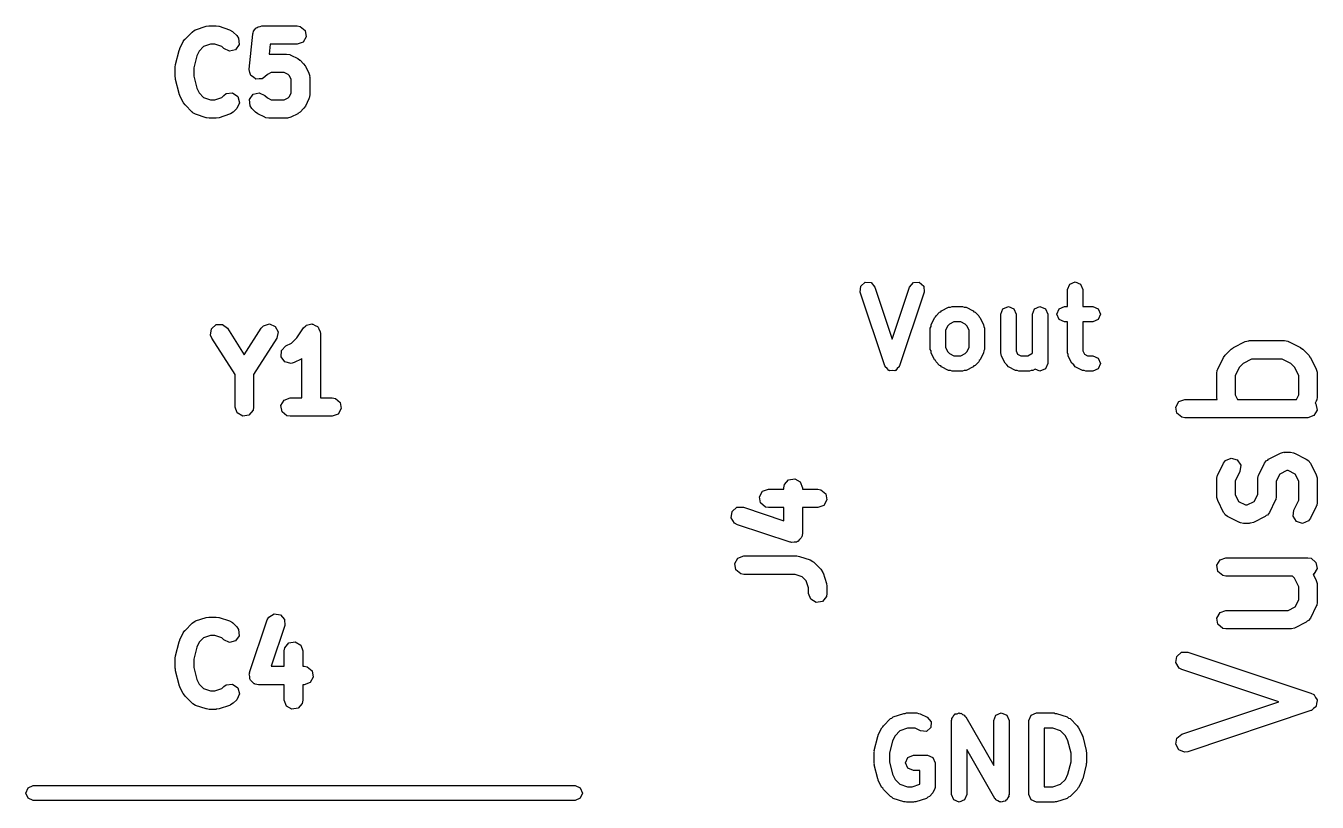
# Model space of a CAD drawing. Extents: x 83.3 to 116.7, y -116.8 to -83.3.
# Drawn here: x 106.24 to 116.73, y -109.12 to -102.82 of the extents above; entities that cross this region are included whole.
import ezdxf

# ---------------------------------------------------------------- set-up
doc = ezdxf.new("R2010")
doc.units = 0
doc.layers.add('BLACK', color=7, linetype='CONTINUOUS')

msp = doc.modelspace()

# ---------------------------------------------------------------- linework, layer by layer
at = {"layer": 'BLACK', "linetype": 'CONTINUOUS'}
for p, q in [((107.533, -102.929), (107.59, -102.872)), ((107.59, -102.872), (107.611, -102.857)), ((107.611, -102.857), (107.616, -102.856)), ((107.616, -102.856), (107.619, -102.853)), ((107.619, -102.853), (107.705, -102.825)), ((107.705, -102.825), (107.727, -102.822)), ((107.727, -102.822), (107.729, -102.821)), ((107.729, -102.821), (107.786, -102.821)), ((107.786, -102.821), (107.808, -102.825)), ((107.808, -102.825), (107.809, -102.825)), ((107.809, -102.825), (107.895, -102.853)), ((107.895, -102.853), (107.918, -102.866)), ((107.918, -102.866), (107.92, -102.87)), ((107.92, -102.87), (107.924, -102.872)), ((107.924, -102.872), (107.953, -102.9)), ((108.085, -102.88), (108.09, -102.864)), ((108.09, -102.864), (108.101, -102.852)), ((108.101, -102.852), (108.109, -102.839)), ((108.109, -102.839), (108.119, -102.835)), ((108.119, -102.835), (108.126, -102.828)), ((108.126, -102.828), (108.142, -102.826)), ((108.142, -102.826), (108.157, -102.821)), ((108.157, -102.821), (108.443, -102.821)), ((108.443, -102.821), (108.469, -102.826)), ((108.469, -102.826), (108.508, -102.859)), ((108.508, -102.859), (108.517, -102.909)), ((107.49, -103.005), (107.519, -102.948)), ((107.519, -102.948), (107.532, -102.93)), ((107.532, -102.93), (107.533, -102.929)), ((107.741, -102.971), (107.683, -102.99)), ((107.774, -102.971), (107.741, -102.971)), ((107.831, -102.99), (107.774, -102.971)), ((107.972, -102.973), (107.943, -103.015)), ((107.953, -102.9), (107.968, -102.921)), ((107.968, -102.921), (107.972, -102.973)), ((108.054, -103.174), (108.083, -102.889)), ((108.083, -102.883), (108.085, -102.88)), ((108.084, -102.885), (108.083, -102.883)), ((108.083, -102.889), (108.084, -102.885)), ((108.225, -102.971), (108.217, -103.05)), ((108.443, -102.971), (108.225, -102.971)), ((108.491, -102.953), (108.443, -102.971)), ((108.517, -102.909), (108.491, -102.953)), ((107.456, -103.135), (107.484, -103.021)), ((107.484, -103.021), (107.49, -103.009)), ((107.49, -103.009), (107.49, -103.005)), ((107.628, -103.065), (107.604, -103.162)), ((107.647, -103.026), (107.628, -103.065)), ((107.683, -102.99), (107.647, -103.026)), ((107.847, -103.006), (107.831, -102.99)), ((107.893, -103.028), (107.847, -103.006)), ((107.943, -103.015), (107.893, -103.028)), ((108.217, -103.05), (108.357, -103.05)), ((108.357, -103.05), (108.383, -103.054)), ((108.383, -103.054), (108.386, -103.057)), ((108.386, -103.057), (108.391, -103.058)), ((108.391, -103.058), (108.448, -103.086)), ((108.448, -103.086), (108.466, -103.099)), ((107.454, -103.153), (107.456, -103.138)), ((107.454, -103.239), (107.454, -103.153)), ((107.456, -103.138), (107.456, -103.135)), ((107.604, -103.162), (107.604, -103.23)), ((108.054, -103.175), (108.054, -103.174)), ((108.06, -103.2), (108.054, -103.175)), ((108.054, -103.175), (108.054, -103.175)), ((108.466, -103.099), (108.467, -103.1)), ((108.467, -103.1), (108.496, -103.129)), ((108.496, -103.129), (108.509, -103.147)), ((108.509, -103.147), (108.51, -103.148)), ((108.51, -103.148), (108.539, -103.205)), ((107.455, -103.242), (107.454, -103.239)), ((107.456, -103.257), (107.455, -103.242)), ((107.484, -103.371), (107.456, -103.257)), ((107.604, -103.23), (107.628, -103.327)), ((108.067, -103.224), (108.06, -103.2)), ((108.067, -103.225), (108.067, -103.224)), ((108.067, -103.224), (108.067, -103.224)), ((108.088, -103.239), (108.067, -103.225)), ((108.108, -103.254), (108.088, -103.239)), ((108.109, -103.254), (108.108, -103.254)), ((108.134, -103.252), (108.109, -103.254)), ((108.109, -103.254), (108.109, -103.254)), ((108.159, -103.25), (108.134, -103.252)), ((108.16, -103.25), (108.159, -103.25)), ((108.182, -103.235), (108.16, -103.25)), ((108.16, -103.25), (108.16, -103.25)), ((108.202, -103.215), (108.182, -103.235)), ((108.232, -103.2), (108.202, -103.215)), ((108.339, -103.2), (108.232, -103.2)), ((108.37, -103.215), (108.339, -103.2)), ((108.381, -103.226), (108.37, -103.215)), ((108.396, -103.257), (108.381, -103.226)), ((108.396, -103.364), (108.396, -103.257)), ((108.539, -103.205), (108.546, -103.23)), ((108.546, -103.23), (108.545, -103.235)), ((108.545, -103.235), (108.546, -103.239)), ((108.546, -103.239), (108.546, -103.382)), ((107.486, -103.374), (107.484, -103.371)), ((107.49, -103.387), (107.486, -103.374)), ((107.519, -103.444), (107.49, -103.387)), ((107.628, -103.327), (107.647, -103.366)), ((107.647, -103.366), (107.683, -103.402)), ((107.831, -103.402), (107.847, -103.386)), ((107.847, -103.386), (107.868, -103.371)), ((107.868, -103.371), (107.919, -103.366)), ((107.919, -103.366), (107.961, -103.396)), ((107.961, -103.396), (107.975, -103.445)), ((108.056, -103.419), (108.086, -103.377)), ((108.086, -103.377), (108.135, -103.364)), ((108.135, -103.364), (108.182, -103.386)), ((108.182, -103.386), (108.202, -103.406)), ((108.37, -103.406), (108.381, -103.394)), ((108.381, -103.394), (108.396, -103.364)), ((108.546, -103.382), (108.542, -103.407)), ((107.52, -103.445), (107.519, -103.444)), ((107.533, -103.463), (107.52, -103.445)), ((107.59, -103.521), (107.533, -103.463)), ((107.683, -103.402), (107.741, -103.421)), ((107.741, -103.421), (107.774, -103.421)), ((107.774, -103.421), (107.831, -103.402)), ((107.953, -103.492), (107.924, -103.521)), ((107.975, -103.445), (107.953, -103.492)), ((108.061, -103.471), (108.056, -103.419)), ((108.076, -103.492), (108.061, -103.471)), ((108.104, -103.521), (108.076, -103.492)), ((108.202, -103.406), (108.232, -103.421)), ((108.232, -103.421), (108.339, -103.421)), ((108.339, -103.421), (108.37, -103.406)), ((108.496, -103.492), (108.467, -103.521)), ((108.497, -103.49), (108.496, -103.492)), ((108.51, -103.472), (108.497, -103.49)), ((108.539, -103.415), (108.51, -103.472)), ((108.542, -103.407), (108.539, -103.411)), ((108.539, -103.411), (108.539, -103.415)), ((107.594, -103.522), (107.59, -103.521)), ((107.596, -103.526), (107.594, -103.522)), ((107.619, -103.539), (107.596, -103.526)), ((107.705, -103.567), (107.619, -103.539)), ((107.706, -103.567), (107.705, -103.567)), ((107.729, -103.571), (107.706, -103.567)), ((107.786, -103.571), (107.729, -103.571)), ((107.787, -103.57), (107.786, -103.571)), ((107.809, -103.567), (107.787, -103.57)), ((107.895, -103.539), (107.809, -103.567)), ((107.899, -103.536), (107.895, -103.539)), ((107.903, -103.535), (107.899, -103.536)), ((107.924, -103.521), (107.903, -103.535)), ((108.106, -103.521), (108.104, -103.521)), ((108.124, -103.535), (108.106, -103.521)), ((108.181, -103.563), (108.124, -103.535)), ((108.185, -103.564), (108.181, -103.563)), ((108.189, -103.567), (108.185, -103.564)), ((108.214, -103.571), (108.189, -103.567)), ((108.357, -103.571), (108.214, -103.571)), ((108.361, -103.57), (108.357, -103.571)), ((108.366, -103.571), (108.361, -103.57)), ((108.391, -103.563), (108.366, -103.571)), ((108.448, -103.535), (108.391, -103.563)), ((108.449, -103.533), (108.448, -103.535)), ((108.467, -103.521), (108.449, -103.533)), ((113.017, -104.982), (113.02, -104.934)), ((113.02, -104.934), (113.057, -104.903)), ((113.057, -104.903), (113.104, -104.906)), ((113.104, -104.906), (113.136, -104.942)), ((113.136, -104.942), (113.276, -105.364)), ((113.276, -105.364), (113.417, -104.942)), ((113.417, -104.942), (113.448, -104.906)), ((113.448, -104.906), (113.496, -104.903)), ((113.496, -104.903), (113.532, -104.934)), ((113.532, -104.934), (113.536, -104.982)), ((114.7, -104.962), (114.718, -104.918)), ((114.7, -105.099), (114.7, -104.962)), ((114.718, -104.918), (114.762, -104.899)), ((114.762, -104.899), (114.806, -104.918)), ((114.806, -104.918), (114.825, -104.962)), ((114.825, -104.962), (114.825, -105.099)), ((113.217, -105.582), (113.017, -104.982)), ((113.536, -104.982), (113.336, -105.582)), ((113.62, -105.191), (113.628, -105.184)), ((113.628, -105.184), (113.632, -105.175)), ((113.632, -105.175), (113.661, -105.146)), ((113.661, -105.146), (113.67, -105.142)), ((113.67, -105.142), (113.677, -105.135)), ((113.677, -105.135), (113.734, -105.106)), ((113.734, -105.106), (113.749, -105.105)), ((113.749, -105.105), (113.762, -105.099)), ((113.762, -105.099), (113.848, -105.099)), ((113.848, -105.099), (113.861, -105.105)), ((113.861, -105.105), (113.876, -105.106)), ((113.876, -105.106), (113.933, -105.135)), ((113.933, -105.135), (113.94, -105.142)), ((113.94, -105.142), (113.949, -105.146)), ((113.949, -105.146), (113.978, -105.175)), ((113.978, -105.175), (113.982, -105.184)), ((113.982, -105.184), (113.989, -105.191)), ((114.157, -105.162), (114.175, -105.118)), ((114.157, -105.476), (114.157, -105.162)), ((114.175, -105.118), (114.219, -105.099)), ((114.219, -105.099), (114.263, -105.118)), ((114.263, -105.118), (114.282, -105.162)), ((114.282, -105.162), (114.282, -105.461)), ((114.414, -105.162), (114.432, -105.118)), ((114.414, -105.479), (114.414, -105.162)), ((114.432, -105.118), (114.476, -105.099)), ((114.476, -105.099), (114.521, -105.118)), ((114.521, -105.118), (114.539, -105.162)), ((114.539, -105.162), (114.539, -105.562)), ((114.614, -105.162), (114.632, -105.118)), ((114.632, -105.206), (114.614, -105.162)), ((114.632, -105.118), (114.676, -105.099)), ((114.676, -105.099), (114.7, -105.099)), ((114.825, -105.099), (114.905, -105.099)), ((114.905, -105.099), (114.949, -105.118)), ((114.949, -105.118), (114.967, -105.162)), ((114.967, -105.162), (114.949, -105.206)), ((107.741, -105.332), (107.748, -105.281)), ((107.748, -105.281), (107.786, -105.247)), ((107.786, -105.247), (107.837, -105.245)), ((107.837, -105.245), (107.878, -105.276)), ((107.878, -105.276), (108.014, -105.491)), ((108.014, -105.491), (108.151, -105.276)), ((108.151, -105.276), (108.169, -105.257)), ((108.169, -105.257), (108.218, -105.241)), ((108.218, -105.241), (108.265, -105.261)), ((108.265, -105.261), (108.289, -105.306)), ((108.442, -105.354), (108.495, -105.274)), ((108.495, -105.274), (108.513, -105.256)), ((108.513, -105.256), (108.517, -105.254)), ((108.517, -105.254), (108.52, -105.251)), ((108.52, -105.251), (108.541, -105.247)), ((108.541, -105.247), (108.562, -105.241)), ((108.562, -105.241), (108.566, -105.243)), ((108.566, -105.243), (108.57, -105.242)), ((108.57, -105.242), (108.589, -105.253)), ((108.589, -105.253), (108.609, -105.262)), ((108.609, -105.262), (108.611, -105.266)), ((108.611, -105.266), (108.615, -105.268)), ((108.615, -105.268), (108.622, -105.288)), ((108.622, -105.288), (108.632, -105.308)), ((113.585, -105.276), (113.591, -105.263)), ((113.585, -105.448), (113.585, -105.276)), ((113.591, -105.263), (113.592, -105.248)), ((113.592, -105.248), (113.62, -105.191)), ((113.728, -105.256), (113.71, -105.291)), ((113.742, -105.242), (113.728, -105.256)), ((113.777, -105.224), (113.742, -105.242)), ((113.833, -105.224), (113.777, -105.224)), ((113.868, -105.242), (113.833, -105.224)), ((113.882, -105.256), (113.868, -105.242)), ((113.9, -105.291), (113.882, -105.256)), ((113.989, -105.191), (114.018, -105.248)), ((114.018, -105.248), (114.019, -105.263)), ((114.019, -105.263), (114.025, -105.276)), ((114.025, -105.276), (114.025, -105.448)), ((114.676, -105.224), (114.632, -105.206)), ((114.7, -105.224), (114.676, -105.224)), ((114.7, -105.476), (114.7, -105.224)), ((114.905, -105.224), (114.825, -105.224)), ((114.825, -105.224), (114.825, -105.461)), ((114.949, -105.206), (114.905, -105.224)), ((107.751, -105.356), (107.741, -105.332)), ((107.939, -105.652), (107.751, -105.356)), ((108.278, -105.356), (108.089, -105.652)), ((108.289, -105.306), (108.278, -105.356)), ((108.398, -105.397), (108.442, -105.354)), ((108.632, -105.308), (108.631, -105.312)), ((108.631, -105.312), (108.632, -105.316)), ((108.632, -105.316), (108.632, -105.841)), ((113.71, -105.291), (113.71, -105.433)), ((113.9, -105.433), (113.9, -105.291)), ((116.047, -105.433), (116.143, -105.385)), ((116.143, -105.385), (116.168, -105.378)), ((116.168, -105.378), (116.172, -105.379)), ((116.172, -105.379), (116.176, -105.377)), ((116.176, -105.377), (116.462, -105.377)), ((116.462, -105.377), (116.488, -105.382)), ((116.488, -105.382), (116.491, -105.385)), ((116.491, -105.385), (116.495, -105.385)), ((116.495, -105.385), (116.591, -105.433)), ((108.314, -105.509), (108.317, -105.458)), ((108.317, -105.458), (108.352, -105.42)), ((108.352, -105.42), (108.398, -105.397)), ((113.591, -105.461), (113.585, -105.448)), ((113.592, -105.476), (113.591, -105.461)), ((113.62, -105.533), (113.592, -105.476)), ((113.71, -105.433), (113.728, -105.468)), ((113.728, -105.468), (113.742, -105.482)), ((113.742, -105.482), (113.777, -105.499)), ((113.777, -105.499), (113.833, -105.499)), ((113.833, -105.499), (113.868, -105.482)), ((113.868, -105.482), (113.882, -105.468)), ((113.882, -105.468), (113.9, -105.433)), ((114.018, -105.476), (113.989, -105.533)), ((114.019, -105.461), (114.018, -105.476)), ((114.025, -105.448), (114.019, -105.461)), ((114.162, -105.49), (114.157, -105.476)), ((114.163, -105.504), (114.162, -105.49)), ((114.282, -105.461), (114.294, -105.487)), ((114.294, -105.487), (114.32, -105.499)), ((114.32, -105.499), (114.376, -105.499)), ((114.376, -105.499), (114.411, -105.482)), ((114.411, -105.482), (114.414, -105.479)), ((114.705, -105.49), (114.7, -105.476)), ((114.706, -105.504), (114.705, -105.49)), ((114.825, -105.461), (114.837, -105.487)), ((114.837, -105.487), (114.863, -105.499)), ((114.863, -105.499), (114.905, -105.499)), ((114.905, -105.499), (114.949, -105.518)), ((115.966, -105.514), (115.98, -105.496)), ((115.98, -105.495), (116.028, -105.447)), ((115.98, -105.496), (115.98, -105.495)), ((116.028, -105.447), (116.046, -105.434)), ((116.046, -105.434), (116.047, -105.433)), ((116.591, -105.433), (116.609, -105.446)), ((116.609, -105.446), (116.61, -105.447)), ((116.61, -105.447), (116.658, -105.495)), ((116.658, -105.495), (116.671, -105.513)), ((108.344, -105.55), (108.314, -105.509)), ((108.394, -105.562), (108.344, -105.55)), ((108.419, -105.555), (108.394, -105.562)), ((108.476, -105.526), (108.419, -105.555)), ((108.478, -105.525), (108.476, -105.526)), ((108.482, -105.522), (108.478, -105.525)), ((108.482, -105.841), (108.482, -105.522)), ((113.22, -105.585), (113.217, -105.582)), ((113.22, -105.59), (113.22, -105.585)), ((113.235, -105.603), (113.22, -105.59)), ((113.248, -105.618), (113.235, -105.603)), ((113.317, -105.603), (113.304, -105.618)), ((113.332, -105.59), (113.317, -105.603)), ((113.333, -105.585), (113.332, -105.59)), ((113.336, -105.582), (113.333, -105.585)), ((113.628, -105.539), (113.62, -105.533)), ((113.632, -105.549), (113.628, -105.539)), ((113.661, -105.578), (113.632, -105.549)), ((113.67, -105.581), (113.661, -105.578)), ((113.677, -105.589), (113.67, -105.581)), ((113.734, -105.618), (113.677, -105.589)), ((113.933, -105.589), (113.876, -105.618)), ((113.94, -105.581), (113.933, -105.589)), ((113.949, -105.578), (113.94, -105.581)), ((113.978, -105.549), (113.949, -105.578)), ((113.982, -105.539), (113.978, -105.549)), ((113.989, -105.533), (113.982, -105.539)), ((114.192, -105.561), (114.163, -105.504)), ((114.207, -105.574), (114.192, -105.561)), ((114.22, -105.589), (114.207, -105.574)), ((114.277, -105.618), (114.22, -105.589)), ((114.539, -105.562), (114.521, -105.606)), ((114.735, -105.561), (114.706, -105.504)), ((114.75, -105.574), (114.735, -105.561)), ((114.763, -105.589), (114.75, -105.574)), ((114.82, -105.618), (114.763, -105.589)), ((114.949, -105.518), (114.967, -105.562)), ((114.967, -105.562), (114.949, -105.606)), ((115.919, -105.609), (115.966, -105.514)), ((116.095, -105.592), (116.061, -105.661)), ((116.125, -105.562), (116.095, -105.592)), ((116.194, -105.527), (116.125, -105.562)), ((116.444, -105.527), (116.194, -105.527)), ((116.513, -105.562), (116.444, -105.527)), ((116.543, -105.592), (116.513, -105.562)), ((116.577, -105.661), (116.543, -105.592)), ((116.671, -105.513), (116.672, -105.514)), ((116.672, -105.514), (116.719, -105.609)), ((107.939, -105.916), (107.939, -105.652)), ((108.089, -105.652), (108.089, -105.916)), ((113.253, -105.618), (113.248, -105.618)), ((113.257, -105.621), (113.253, -105.618)), ((113.276, -105.62), (113.257, -105.621)), ((113.296, -105.621), (113.276, -105.62)), ((113.3, -105.618), (113.296, -105.621)), ((113.304, -105.618), (113.3, -105.618)), ((113.749, -105.619), (113.734, -105.618)), ((113.762, -105.624), (113.749, -105.619)), ((113.848, -105.624), (113.762, -105.624)), ((113.861, -105.619), (113.848, -105.624)), ((113.876, -105.618), (113.861, -105.619)), ((114.291, -105.619), (114.277, -105.618)), ((114.305, -105.624), (114.291, -105.619)), ((114.391, -105.624), (114.305, -105.624)), ((114.404, -105.619), (114.391, -105.624)), ((114.419, -105.618), (114.404, -105.619)), ((114.438, -105.608), (114.419, -105.618)), ((114.476, -105.624), (114.438, -105.608)), ((114.521, -105.606), (114.476, -105.624)), ((114.834, -105.619), (114.82, -105.618)), ((114.848, -105.624), (114.834, -105.619)), ((114.905, -105.624), (114.848, -105.624)), ((114.949, -105.606), (114.905, -105.624)), ((115.911, -105.643), (115.915, -105.617)), ((115.911, -105.833), (115.911, -105.643)), ((115.915, -105.617), (115.918, -105.614)), ((115.918, -105.614), (115.919, -105.609)), ((116.061, -105.661), (116.061, -105.816)), ((116.577, -105.816), (116.577, -105.661)), ((116.719, -105.609), (116.727, -105.634)), ((116.727, -105.634), (116.726, -105.639)), ((116.726, -105.639), (116.727, -105.643)), ((116.727, -105.643), (116.727, -105.833)), ((107.957, -105.964), (107.939, -105.916)), ((108.089, -105.916), (108.085, -105.942)), ((108.312, -105.903), (108.338, -105.859)), ((108.321, -105.954), (108.312, -105.903)), ((108.338, -105.859), (108.386, -105.841)), ((108.386, -105.841), (108.482, -105.841)), ((108.632, -105.841), (108.729, -105.841)), ((108.729, -105.841), (108.754, -105.846)), ((108.754, -105.846), (108.794, -105.879)), ((108.794, -105.879), (108.802, -105.929)), ((115.579, -105.916), (115.604, -105.871)), ((115.587, -105.966), (115.579, -105.916)), ((115.604, -105.871), (115.652, -105.854)), ((115.652, -105.854), (115.915, -105.854)), ((115.912, -105.838), (115.911, -105.833)), ((115.911, -105.842), (115.912, -105.838)), ((115.915, -105.854), (115.911, -105.842)), ((116.061, -105.816), (116.08, -105.854)), ((116.08, -105.854), (116.558, -105.854)), ((116.558, -105.854), (116.577, -105.816)), ((116.719, -105.867), (116.71, -105.885)), ((116.71, -105.885), (116.717, -105.891)), ((116.717, -105.891), (116.726, -105.942)), ((116.72, -105.862), (116.719, -105.867)), ((116.723, -105.859), (116.72, -105.862)), ((116.727, -105.833), (116.723, -105.859)), ((108.001, -105.99), (107.957, -105.964)), ((108.052, -105.981), (108.001, -105.99)), ((108.085, -105.942), (108.052, -105.981)), ((108.36, -105.987), (108.321, -105.954)), ((108.386, -105.991), (108.36, -105.987)), ((108.729, -105.991), (108.386, -105.991)), ((108.777, -105.973), (108.729, -105.991)), ((108.802, -105.929), (108.777, -105.973)), ((115.627, -105.999), (115.587, -105.966)), ((115.652, -106.004), (115.627, -105.999)), ((116.652, -106.004), (115.652, -106.004)), ((116.701, -105.986), (116.652, -106.004)), ((116.726, -105.942), (116.701, -105.986)), ((115.982, -106.35), (116.029, -106.33)), ((116.029, -106.33), (116.078, -106.345)), ((116.325, -106.346), (116.333, -106.338)), ((116.333, -106.338), (116.428, -106.29)), ((116.428, -106.29), (116.453, -106.283)), ((116.453, -106.283), (116.458, -106.284)), ((116.458, -106.284), (116.462, -106.282)), ((116.462, -106.282), (116.51, -106.282)), ((116.51, -106.282), (116.535, -106.287)), ((116.535, -106.287), (116.539, -106.29)), ((116.539, -106.29), (116.543, -106.29)), ((116.543, -106.29), (116.638, -106.338)), ((116.638, -106.338), (116.659, -106.353)), ((115.919, -106.466), (115.966, -106.371)), ((115.966, -106.371), (115.982, -106.35)), ((116.1, -106.438), (116.061, -106.518)), ((116.078, -106.345), (116.106, -106.387)), ((116.106, -106.387), (116.1, -106.438)), ((116.252, -106.466), (116.3, -106.371)), ((116.3, -106.371), (116.315, -106.35)), ((116.315, -106.35), (116.325, -106.346)), ((116.48, -106.432), (116.423, -106.461)), ((116.492, -106.432), (116.48, -106.432)), ((116.549, -106.461), (116.492, -106.432)), ((116.659, -106.353), (116.664, -106.364)), ((116.664, -106.364), (116.672, -106.371)), ((116.672, -106.371), (116.719, -106.466)), ((112.396, -106.571), (112.401, -106.546)), ((112.401, -106.546), (112.434, -106.506)), ((112.434, -106.506), (112.484, -106.498)), ((112.484, -106.498), (112.529, -106.523)), ((112.529, -106.523), (112.546, -106.571)), ((115.911, -106.5), (115.915, -106.474)), ((115.911, -106.643), (115.911, -106.5)), ((115.915, -106.474), (115.918, -106.471)), ((115.918, -106.471), (115.919, -106.466)), ((116.061, -106.518), (116.061, -106.625)), ((116.244, -106.5), (116.249, -106.474)), ((116.244, -106.625), (116.244, -106.5)), ((116.249, -106.474), (116.251, -106.471)), ((116.251, -106.471), (116.252, -106.466)), ((116.423, -106.461), (116.394, -106.518)), ((116.394, -106.518), (116.394, -106.643)), ((116.577, -106.518), (116.549, -106.461)), ((116.577, -106.673), (116.577, -106.518)), ((116.719, -106.466), (116.727, -106.491)), ((116.727, -106.491), (116.726, -106.496)), ((116.726, -106.496), (116.727, -106.5)), ((116.727, -106.5), (116.727, -106.69)), ((112.198, -106.644), (112.223, -106.6)), ((112.206, -106.695), (112.198, -106.644)), ((112.223, -106.6), (112.271, -106.582)), ((112.271, -106.582), (112.396, -106.582)), ((112.396, -106.582), (112.396, -106.571)), ((112.546, -106.571), (112.546, -106.582)), ((112.546, -106.582), (112.671, -106.582)), ((112.671, -106.582), (112.697, -106.587)), ((112.697, -106.587), (112.736, -106.62)), ((112.736, -106.62), (112.745, -106.67)), ((115.912, -106.647), (115.911, -106.643)), ((115.911, -106.651), (115.912, -106.647)), ((115.919, -106.676), (115.911, -106.651)), ((116.061, -106.625), (116.089, -106.682)), ((116.216, -106.682), (116.244, -106.625)), ((116.394, -106.643), (116.39, -106.669)), ((111.977, -106.764), (112.015, -106.73)), ((112.015, -106.73), (112.067, -106.729)), ((112.067, -106.729), (112.396, -106.839)), ((112.246, -106.728), (112.206, -106.695)), ((112.271, -106.732), (112.246, -106.728)), ((112.396, -106.732), (112.271, -106.732)), ((112.396, -106.839), (112.396, -106.732)), ((112.671, -106.732), (112.546, -106.732)), ((112.546, -106.732), (112.546, -106.943)), ((112.72, -106.715), (112.671, -106.732)), ((112.745, -106.67), (112.72, -106.715)), ((115.966, -106.772), (115.919, -106.676)), ((116.089, -106.682), (116.146, -106.711)), ((116.146, -106.711), (116.158, -106.711)), ((116.158, -106.711), (116.216, -106.682)), ((116.386, -106.676), (116.339, -106.772)), ((116.387, -106.672), (116.386, -106.676)), ((116.39, -106.669), (116.387, -106.672)), ((116.532, -106.803), (116.538, -106.752)), ((116.538, -106.752), (116.577, -106.673)), ((116.719, -106.724), (116.672, -106.819)), ((116.72, -106.72), (116.719, -106.724)), ((116.723, -106.716), (116.72, -106.72)), ((116.727, -106.69), (116.723, -106.716)), ((111.969, -106.815), (111.977, -106.764)), ((111.996, -106.859), (111.969, -106.815)), ((112.019, -106.871), (111.996, -106.859)), ((115.974, -106.779), (115.966, -106.772)), ((115.979, -106.79), (115.974, -106.779)), ((116, -106.805), (115.979, -106.79)), ((116.095, -106.853), (116, -106.805)), ((116.099, -106.853), (116.095, -106.853)), ((116.103, -106.856), (116.099, -106.853)), ((116.129, -106.861), (116.103, -106.856)), ((116.176, -106.861), (116.129, -106.861)), ((116.18, -106.859), (116.176, -106.861)), ((116.185, -106.86), (116.18, -106.859)), ((116.21, -106.853), (116.185, -106.86)), ((116.305, -106.805), (116.21, -106.853)), ((116.313, -106.797), (116.305, -106.805)), ((116.323, -106.793), (116.313, -106.797)), ((116.339, -106.772), (116.323, -106.793)), ((116.56, -106.846), (116.532, -106.803)), ((116.609, -106.861), (116.56, -106.846)), ((116.656, -106.84), (116.609, -106.861)), ((116.672, -106.819), (116.656, -106.84)), ((112.448, -107.014), (112.019, -106.871)), ((112.546, -106.943), (112.542, -106.969)), ((112.453, -107.014), (112.448, -107.014)), ((112.458, -107.017), (112.453, -107.014)), ((112.479, -107.013), (112.458, -107.017)), ((112.499, -107.013), (112.479, -107.013)), ((112.503, -107.009), (112.499, -107.013)), ((112.509, -107.008), (112.503, -107.009)), ((112.522, -106.992), (112.509, -107.008)), ((112.537, -106.979), (112.522, -106.992)), ((112.538, -106.973), (112.537, -106.979)), ((112.542, -106.969), (112.538, -106.973)), ((111.998, -107.187), (112.023, -107.143)), ((112.023, -107.143), (112.071, -107.125)), ((112.071, -107.125), (112.5, -107.125)), ((112.5, -107.125), (112.522, -107.129)), ((112.522, -107.129), (112.524, -107.129)), ((112.524, -107.129), (112.609, -107.157)), ((112.609, -107.157), (112.632, -107.17)), ((112.632, -107.17), (112.635, -107.174)), ((112.635, -107.174), (112.639, -107.176)), ((112.639, -107.176), (112.696, -107.233)), ((115.912, -107.201), (115.938, -107.157)), ((115.938, -107.157), (115.986, -107.139)), ((115.986, -107.139), (116.652, -107.139)), ((116.652, -107.139), (116.678, -107.144)), ((116.678, -107.144), (116.717, -107.177)), ((116.717, -107.177), (116.726, -107.227)), ((112.006, -107.237), (111.998, -107.187)), ((112.046, -107.27), (112.006, -107.237)), ((112.071, -107.275), (112.046, -107.27)), ((112.488, -107.275), (112.071, -107.275)), ((112.545, -107.294), (112.488, -107.275)), ((112.696, -107.233), (112.711, -107.254)), ((112.711, -107.254), (112.711, -107.258)), ((112.711, -107.258), (112.714, -107.262)), ((112.714, -107.262), (112.743, -107.348)), ((115.921, -107.252), (115.912, -107.201)), ((115.96, -107.285), (115.921, -107.252)), ((116.701, -107.272), (116.695, -107.274)), ((116.695, -107.274), (116.719, -107.324)), ((116.726, -107.227), (116.701, -107.272)), ((112.577, -107.326), (112.545, -107.294)), ((112.596, -107.384), (112.577, -107.326)), ((112.596, -107.429), (112.596, -107.384)), ((112.743, -107.348), (112.746, -107.37)), ((112.746, -107.37), (112.746, -107.371)), ((112.746, -107.371), (112.746, -107.429)), ((115.986, -107.289), (115.96, -107.285)), ((116.526, -107.289), (115.986, -107.289)), ((116.543, -107.306), (116.526, -107.289)), ((116.577, -107.375), (116.543, -107.306)), ((116.577, -107.482), (116.577, -107.375)), ((116.719, -107.324), (116.727, -107.349)), ((116.727, -107.349), (116.726, -107.353)), ((116.726, -107.353), (116.727, -107.357)), ((116.727, -107.357), (116.727, -107.5)), ((112.614, -107.477), (112.596, -107.429)), ((112.658, -107.502), (112.614, -107.477)), ((112.742, -107.454), (112.709, -107.494)), ((112.746, -107.429), (112.742, -107.454)), ((116.549, -107.539), (116.577, -107.482)), ((108.213, -107.621), (108.256, -107.594)), ((108.256, -107.594), (108.307, -107.602)), ((112.709, -107.494), (112.658, -107.502)), ((115.912, -107.63), (115.938, -107.585)), ((115.938, -107.585), (115.986, -107.568)), ((115.986, -107.568), (116.492, -107.568)), ((116.492, -107.568), (116.549, -107.539)), ((116.719, -107.534), (116.672, -107.629)), ((116.72, -107.529), (116.719, -107.534)), ((116.723, -107.526), (116.72, -107.529)), ((116.727, -107.5), (116.723, -107.526)), ((107.533, -107.729), (107.59, -107.672)), ((107.59, -107.672), (107.611, -107.657)), ((107.611, -107.657), (107.616, -107.656)), ((107.616, -107.656), (107.619, -107.653)), ((107.619, -107.653), (107.705, -107.625)), ((107.705, -107.625), (107.727, -107.622)), ((107.727, -107.622), (107.729, -107.621)), ((107.729, -107.621), (107.786, -107.621)), ((107.786, -107.621), (107.808, -107.625)), ((107.808, -107.625), (107.809, -107.625)), ((107.809, -107.625), (107.895, -107.653)), ((107.895, -107.653), (107.918, -107.666)), ((107.918, -107.666), (107.92, -107.67)), ((107.92, -107.67), (107.924, -107.672)), ((107.924, -107.672), (107.953, -107.7)), ((107.953, -107.7), (107.968, -107.721)), ((108.057, -108.072), (108.2, -107.644)), ((108.2, -107.644), (108.213, -107.621)), ((108.343, -107.691), (108.233, -108.021)), ((108.307, -107.602), (108.341, -107.64)), ((108.341, -107.64), (108.343, -107.691)), ((115.921, -107.68), (115.912, -107.63)), ((115.96, -107.713), (115.921, -107.68)), ((116.638, -107.662), (116.543, -107.71)), ((116.646, -107.654), (116.638, -107.662)), ((116.656, -107.65), (116.646, -107.654)), ((116.672, -107.629), (116.656, -107.65)), ((107.49, -107.805), (107.519, -107.748)), ((107.49, -107.809), (107.49, -107.805)), ((107.519, -107.748), (107.532, -107.73)), ((107.532, -107.73), (107.533, -107.729)), ((107.683, -107.79), (107.647, -107.826)), ((107.741, -107.771), (107.683, -107.79)), ((107.774, -107.771), (107.741, -107.771)), ((107.831, -107.79), (107.774, -107.771)), ((107.847, -107.806), (107.831, -107.79)), ((107.893, -107.828), (107.847, -107.806)), ((107.972, -107.773), (107.943, -107.815)), ((107.968, -107.721), (107.972, -107.773)), ((115.986, -107.718), (115.96, -107.713)), ((116.51, -107.718), (115.986, -107.718)), ((116.514, -107.716), (116.51, -107.718)), ((116.518, -107.717), (116.514, -107.716)), ((116.543, -107.71), (116.518, -107.717)), ((107.456, -107.935), (107.484, -107.821)), ((107.484, -107.821), (107.49, -107.809)), ((107.628, -107.865), (107.604, -107.962)), ((107.647, -107.826), (107.628, -107.865)), ((107.943, -107.815), (107.893, -107.828)), ((108.339, -107.896), (108.344, -107.87)), ((108.339, -108.021), (108.339, -107.896)), ((108.344, -107.87), (108.377, -107.831)), ((108.377, -107.831), (108.427, -107.822)), ((108.427, -107.822), (108.472, -107.848)), ((108.472, -107.848), (108.489, -107.896)), ((108.489, -107.896), (108.489, -108.021)), ((115.586, -107.94), (115.625, -107.906)), ((115.625, -107.906), (115.676, -107.905)), ((115.676, -107.905), (116.676, -108.238)), ((107.454, -107.953), (107.456, -107.938)), ((107.454, -108.039), (107.454, -107.953)), ((107.456, -107.938), (107.456, -107.935)), ((107.604, -107.962), (107.604, -108.03)), ((115.579, -107.991), (115.586, -107.94)), ((115.606, -108.035), (115.579, -107.991)), ((107.455, -108.042), (107.454, -108.039)), ((107.456, -108.057), (107.455, -108.042)), ((107.484, -108.171), (107.456, -108.057)), ((107.604, -108.03), (107.628, -108.127)), ((108.055, -108.083), (108.058, -108.078)), ((108.058, -108.103), (108.055, -108.083)), ((108.058, -108.078), (108.057, -108.072)), ((108.059, -108.124), (108.058, -108.103)), ((108.233, -108.021), (108.339, -108.021)), ((108.489, -108.021), (108.5, -108.021)), ((108.5, -108.021), (108.526, -108.026)), ((108.526, -108.026), (108.565, -108.059)), ((108.574, -108.109), (108.548, -108.153)), ((108.565, -108.059), (108.574, -108.109)), ((115.629, -108.047), (115.606, -108.035)), ((116.415, -108.31), (115.629, -108.047)), ((107.486, -108.174), (107.484, -108.171)), ((107.49, -108.187), (107.486, -108.174)), ((107.519, -108.244), (107.49, -108.187)), ((107.628, -108.127), (107.647, -108.166)), ((107.647, -108.166), (107.683, -108.202)), ((107.683, -108.202), (107.741, -108.221)), ((107.741, -108.221), (107.774, -108.221)), ((107.774, -108.221), (107.831, -108.202)), ((107.831, -108.202), (107.847, -108.186)), ((107.847, -108.186), (107.868, -108.171)), ((107.868, -108.171), (107.919, -108.166)), ((107.919, -108.166), (107.961, -108.196)), ((107.961, -108.196), (107.975, -108.245)), ((108.063, -108.128), (108.059, -108.124)), ((108.064, -108.134), (108.063, -108.128)), ((108.079, -108.147), (108.064, -108.134)), ((108.093, -108.162), (108.079, -108.147)), ((108.099, -108.163), (108.093, -108.162)), ((108.103, -108.167), (108.099, -108.163)), ((108.129, -108.171), (108.103, -108.167)), ((108.339, -108.171), (108.129, -108.171)), ((108.339, -108.296), (108.339, -108.171)), ((108.5, -108.171), (108.489, -108.171)), ((108.489, -108.171), (108.489, -108.296)), ((108.548, -108.153), (108.5, -108.171)), ((107.52, -108.245), (107.519, -108.244)), ((107.533, -108.263), (107.52, -108.245)), ((107.59, -108.321), (107.533, -108.263)), ((107.594, -108.322), (107.59, -108.321)), ((107.596, -108.326), (107.594, -108.322)), ((107.619, -108.339), (107.596, -108.326)), ((107.924, -108.321), (107.903, -108.335)), ((107.953, -108.292), (107.924, -108.321)), ((107.975, -108.245), (107.953, -108.292)), ((108.357, -108.344), (108.339, -108.296)), ((108.485, -108.322), (108.452, -108.361)), ((108.489, -108.296), (108.485, -108.322)), ((115.629, -108.572), (116.415, -108.31)), ((116.676, -108.238), (116.699, -108.251)), ((116.699, -108.251), (116.7, -108.253)), ((116.7, -108.253), (116.702, -108.253)), ((116.702, -108.253), (116.713, -108.274)), ((116.713, -108.274), (116.726, -108.294)), ((116.722, -108.322), (116.718, -108.345)), ((116.727, -108.299), (116.722, -108.322)), ((116.726, -108.294), (116.726, -108.297)), ((116.726, -108.297), (116.727, -108.299)), ((107.705, -108.367), (107.619, -108.339)), ((107.706, -108.367), (107.705, -108.367)), ((107.729, -108.371), (107.706, -108.367)), ((107.786, -108.371), (107.729, -108.371)), ((107.787, -108.37), (107.786, -108.371)), ((107.809, -108.367), (107.787, -108.37)), ((107.895, -108.339), (107.809, -108.367)), ((107.899, -108.336), (107.895, -108.339)), ((107.903, -108.335), (107.899, -108.336)), ((108.401, -108.37), (108.357, -108.344)), ((108.452, -108.361), (108.401, -108.37)), ((113.274, -108.441), (113.285, -108.431)), ((113.285, -108.431), (113.371, -108.403)), ((113.371, -108.403), (113.381, -108.403)), ((113.381, -108.403), (113.391, -108.399)), ((113.391, -108.399), (113.476, -108.399)), ((113.476, -108.399), (113.49, -108.405)), ((113.49, -108.405), (113.504, -108.406)), ((113.504, -108.406), (113.561, -108.435)), ((113.561, -108.435), (113.593, -108.471)), ((113.759, -108.445), (113.769, -108.433)), ((113.769, -108.433), (113.775, -108.418)), ((113.775, -108.418), (113.783, -108.414)), ((113.783, -108.414), (113.788, -108.408)), ((113.788, -108.408), (113.804, -108.406)), ((113.804, -108.406), (113.819, -108.399)), ((113.819, -108.399), (113.827, -108.403)), ((113.827, -108.403), (113.836, -108.402)), ((113.836, -108.402), (113.848, -108.412)), ((113.848, -108.412), (113.863, -108.418)), ((113.863, -108.418), (113.867, -108.426)), ((113.867, -108.426), (113.873, -108.431)), ((113.873, -108.431), (114.1, -108.827)), ((114.1, -108.462), (114.118, -108.418)), ((114.118, -108.418), (114.162, -108.399)), ((114.162, -108.399), (114.206, -108.418)), ((114.206, -108.418), (114.225, -108.462)), ((114.385, -108.462), (114.404, -108.418)), ((114.404, -108.418), (114.448, -108.399)), ((114.448, -108.399), (114.591, -108.399)), ((114.591, -108.399), (114.6, -108.403)), ((114.6, -108.403), (114.61, -108.403)), ((114.61, -108.403), (114.696, -108.431)), ((114.696, -108.431), (114.707, -108.441)), ((116.676, -108.381), (115.676, -108.714)), ((116.678, -108.379), (116.676, -108.381)), ((116.68, -108.379), (116.678, -108.379)), ((116.698, -108.364), (116.68, -108.379)), ((116.716, -108.349), (116.698, -108.364)), ((116.717, -108.347), (116.716, -108.349)), ((116.718, -108.345), (116.717, -108.347)), ((113.163, -108.577), (113.192, -108.52)), ((113.192, -108.52), (113.2, -108.513)), ((113.2, -108.513), (113.204, -108.503)), ((113.204, -108.503), (113.261, -108.446)), ((113.261, -108.446), (113.274, -108.441)), ((113.401, -108.524), (113.339, -108.545)), ((113.462, -108.524), (113.401, -108.524)), ((113.506, -108.546), (113.462, -108.524)), ((113.589, -108.518), (113.553, -108.55)), ((113.593, -108.471), (113.589, -108.518)), ((113.757, -108.462), (113.76, -108.454)), ((113.757, -109.062), (113.757, -108.462)), ((113.76, -108.454), (113.759, -108.445)), ((114.1, -108.827), (114.1, -108.462)), ((114.225, -108.462), (114.225, -109.062)), ((114.385, -109.062), (114.385, -108.462)), ((114.51, -108.524), (114.51, -108.999)), ((114.58, -108.524), (114.51, -108.524)), ((114.643, -108.545), (114.58, -108.524)), ((114.707, -108.441), (114.721, -108.446)), ((114.721, -108.446), (114.778, -108.503)), ((114.778, -108.503), (114.782, -108.513)), ((114.782, -108.513), (114.789, -108.52)), ((114.789, -108.52), (114.818, -108.577)), ((113.13, -108.704), (113.159, -108.59)), ((113.159, -108.59), (113.163, -108.584)), ((113.163, -108.584), (113.163, -108.577)), ((113.278, -108.627), (113.253, -108.727)), ((113.299, -108.585), (113.278, -108.627)), ((113.339, -108.545), (113.299, -108.585)), ((113.553, -108.55), (113.506, -108.546)), ((114.682, -108.585), (114.643, -108.545)), ((114.703, -108.627), (114.682, -108.585)), ((114.728, -108.727), (114.703, -108.627)), ((114.818, -108.577), (114.818, -108.584)), ((114.818, -108.584), (114.823, -108.59)), ((114.823, -108.59), (114.851, -108.704)), ((115.578, -108.654), (115.588, -108.604)), ((115.588, -108.604), (115.629, -108.572)), ((113.128, -108.719), (113.131, -108.712)), ((113.128, -108.805), (113.128, -108.719)), ((113.131, -108.712), (113.13, -108.704)), ((113.253, -108.727), (113.253, -108.797)), ((113.404, -108.761), (113.448, -108.742)), ((113.448, -108.742), (113.562, -108.742)), ((113.562, -108.742), (113.606, -108.761)), ((114.108, -109.093), (113.882, -108.697)), ((113.882, -108.697), (113.882, -109.062)), ((114.728, -108.797), (114.728, -108.727)), ((114.851, -108.704), (114.85, -108.712)), ((114.85, -108.712), (114.853, -108.719)), ((114.853, -108.719), (114.853, -108.805)), ((115.603, -108.699), (115.578, -108.654)), ((115.65, -108.718), (115.603, -108.699)), ((115.676, -108.714), (115.65, -108.718)), ((113.131, -108.812), (113.128, -108.805)), ((113.13, -108.82), (113.131, -108.812)), ((113.159, -108.934), (113.13, -108.82)), ((113.253, -108.797), (113.278, -108.897)), ((113.385, -108.805), (113.404, -108.761)), ((113.404, -108.849), (113.385, -108.805)), ((113.448, -108.867), (113.404, -108.849)), ((113.606, -108.761), (113.625, -108.805)), ((113.625, -108.805), (113.625, -109.005)), ((114.703, -108.897), (114.728, -108.797)), ((114.851, -108.82), (114.823, -108.934)), ((114.853, -108.805), (114.85, -108.812)), ((114.85, -108.812), (114.851, -108.82)), ((113.163, -108.94), (113.159, -108.934)), ((113.163, -108.947), (113.163, -108.94)), ((113.192, -109.004), (113.163, -108.947)), ((113.278, -108.897), (113.299, -108.939)), ((113.299, -108.939), (113.339, -108.979)), ((113.5, -108.867), (113.448, -108.867)), ((113.5, -108.979), (113.5, -108.867)), ((114.643, -108.979), (114.682, -108.939)), ((114.682, -108.939), (114.703, -108.897)), ((114.818, -108.947), (114.789, -109.004)), ((114.823, -108.934), (114.818, -108.94)), ((114.818, -108.94), (114.818, -108.947)), ((106.24, -109.05), (106.258, -109.008)), ((106.258, -109.092), (106.24, -109.05)), ((106.258, -109.008), (106.3, -108.99)), ((106.3, -108.99), (110.7, -108.99)), ((110.7, -108.99), (110.742, -109.008)), ((110.742, -109.008), (110.76, -109.05)), ((110.76, -109.05), (110.742, -109.092)), ((113.2, -109.011), (113.192, -109.004)), ((113.204, -109.02), (113.2, -109.011)), ((113.261, -109.078), (113.204, -109.02)), ((113.339, -108.979), (113.401, -108.999)), ((113.401, -108.999), (113.438, -108.999)), ((113.438, -108.999), (113.5, -108.979)), ((113.606, -109.049), (113.578, -109.078)), ((113.621, -109.014), (113.606, -109.049)), ((113.625, -109.005), (113.621, -109.014)), ((113.775, -109.106), (113.757, -109.062)), ((113.882, -109.062), (113.863, -109.106)), ((114.225, -109.062), (114.221, -109.07)), ((114.404, -109.106), (114.385, -109.062)), ((114.51, -108.999), (114.58, -108.999)), ((114.58, -108.999), (114.643, -108.979)), ((114.778, -109.02), (114.721, -109.078)), ((114.782, -109.011), (114.778, -109.02)), ((114.789, -109.004), (114.782, -109.011)), ((106.3, -109.11), (106.258, -109.092)), ((110.7, -109.11), (106.3, -109.11)), ((110.742, -109.092), (110.7, -109.11)), ((113.274, -109.083), (113.261, -109.078)), ((113.285, -109.093), (113.274, -109.083)), ((113.371, -109.121), (113.285, -109.093)), ((113.381, -109.12), (113.371, -109.121)), ((113.391, -109.124), (113.381, -109.12)), ((113.448, -109.124), (113.391, -109.124)), ((113.457, -109.12), (113.448, -109.124)), ((113.468, -109.121), (113.457, -109.12)), ((113.553, -109.093), (113.468, -109.121)), ((113.564, -109.083), (113.553, -109.093)), ((113.578, -109.078), (113.564, -109.083)), ((113.819, -109.124), (113.775, -109.106)), ((113.863, -109.106), (113.819, -109.124)), ((114.115, -109.098), (114.108, -109.093)), ((114.118, -109.106), (114.115, -109.098)), ((114.133, -109.112), (114.118, -109.106)), ((114.146, -109.122), (114.133, -109.112)), ((114.154, -109.121), (114.146, -109.122)), ((114.162, -109.124), (114.154, -109.121)), ((114.177, -109.118), (114.162, -109.124)), ((114.193, -109.116), (114.177, -109.118)), ((114.198, -109.109), (114.193, -109.116)), ((114.206, -109.106), (114.198, -109.109)), ((114.212, -109.091), (114.206, -109.106)), ((114.222, -109.078), (114.212, -109.091)), ((114.221, -109.07), (114.222, -109.078)), ((114.448, -109.124), (114.404, -109.106)), ((114.591, -109.124), (114.448, -109.124)), ((114.6, -109.12), (114.591, -109.124)), ((114.61, -109.121), (114.6, -109.12)), ((114.696, -109.093), (114.61, -109.121)), ((114.707, -109.083), (114.696, -109.093)), ((114.721, -109.078), (114.707, -109.083))]:
    msp.add_line(p, q, dxfattribs=at)

doc.saveas('drawing.dxf')
